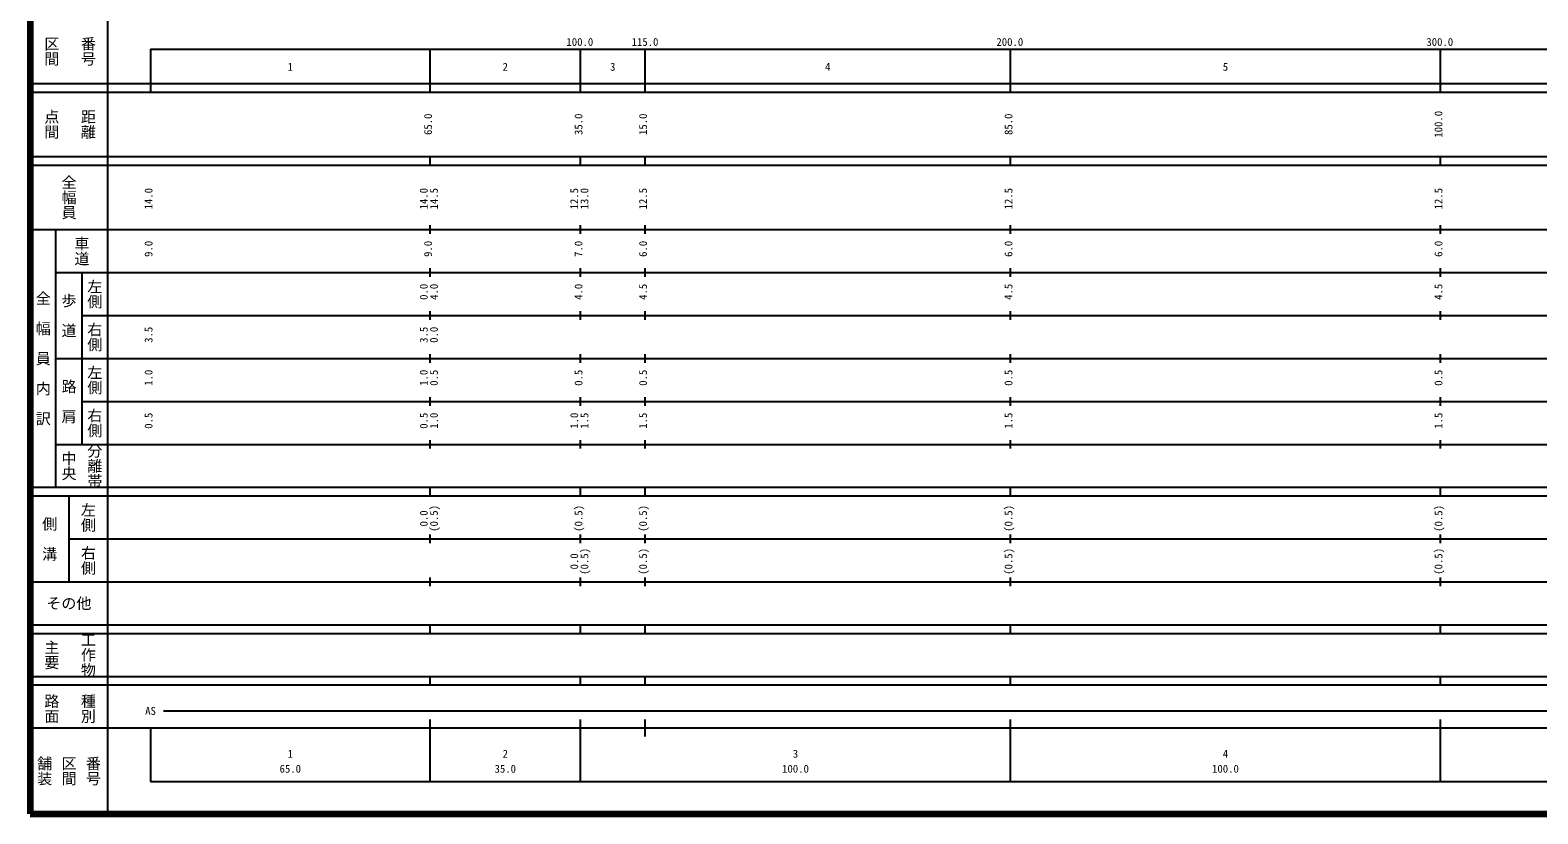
# Model space of a CAD drawing. Units: millimetres on the paper, enlarged 1000 times. Extents: x 40000 to 680000, y 20000 to 380000.
# Drawn here: x 40000 to 390652, y 20000 to 202409 of the extents above; entities that cross this region are included whole.
import ezdxf
from ezdxf.enums import TextEntityAlignment as Align

# ---------------------------------------------------------------- set-up
doc = ezdxf.new("R2010")
doc.units = ezdxf.units.MM
doc.header["$LTSCALE"] = 1000
doc.layers.add('M-TTL', color=2, linetype='Continuous', lineweight=140)
doc.layers.add('M-TTL-BAND', color=7, linetype='Continuous', lineweight=25)
doc.styles.add('@ＭＳ ゴシック', font='')
doc.styles.add('ＭＳ ゴシック', font='')
doc.styles.get('@ＭＳ ゴシック').set_extended_font_data('@MS Gothic')
doc.styles.get('ＭＳ ゴシック').set_extended_font_data('MS Gothic')

msp = doc.modelspace()

# ---------------------------------------------------------------- linework, layer by layer
at = {"layer": 'M-TTL'}
for p, q in [((40000, 380000), (40000, 20000)), ((40000, 20000), (680000, 20000))]:
    msp.add_line(p, q, dxfattribs=at)
at = {"layer": 'M-TTL-BAND'}
for p, q in [((58000, 370000), (58000, 20000)), ((68000, 198000), (579000, 198000)), ((68000, 198000), (68000, 188000)), ((133000, 188000), (133000, 198000)), ((168000, 188000), (168000, 198000)), ((183000, 188000), (183000, 198000)), ((268000, 188000), (268000, 198000)), ((368000, 188000), (368000, 198000)), ((40000, 190000), (579000, 190000)), ((40000, 188000), (579000, 188000)), ((40000, 173000), (579000, 173000)), ((133000, 171000), (133000, 173000)), ((168000, 171000), (168000, 173000)), ((183000, 171000), (183000, 173000)), ((268000, 171000), (268000, 173000)), ((368000, 171000), (368000, 173000)), ((40000, 171000), (579000, 171000)), ((40000, 156000), (579000, 156000)), ((46000, 96000), (46000, 156000)), ((133000, 155000), (133000, 157000)), ((168000, 155000), (168000, 157000)), ((183000, 155000), (183000, 157000)), ((268000, 155000), (268000, 157000)), ((368000, 155000), (368000, 157000)), ((46000, 146000), (579000, 146000)), ((52000, 146000), (52000, 106000)), ((133000, 145000), (133000, 147000)), ((168000, 145000), (168000, 147000)), ((183000, 145000), (183000, 147000)), ((268000, 145000), (268000, 147000)), ((368000, 145000), (368000, 147000)), ((133000, 135000), (133000, 137000)), ((168000, 135000), (168000, 137000)), ((183000, 135000), (183000, 137000)), ((268000, 135000), (268000, 137000)), ((368000, 135000), (368000, 137000)), ((52000, 136000), (579000, 136000)), ((133000, 125000), (133000, 127000)), ((168000, 125000), (168000, 127000)), ((183000, 125000), (183000, 127000)), ((268000, 125000), (268000, 127000)), ((368000, 125000), (368000, 127000)), ((46000, 126000), (579000, 126000)), ((52000, 116000), (579000, 116000)), ((133000, 115000), (133000, 117000)), ((168000, 115000), (168000, 117000)), ((183000, 115000), (183000, 117000)), ((268000, 115000), (268000, 117000)), ((368000, 115000), (368000, 117000)), ((46000, 106000), (579000, 106000)), ((133000, 105000), (133000, 107000)), ((168000, 105000), (168000, 107000)), ((183000, 105000), (183000, 107000)), ((268000, 105000), (268000, 107000)), ((368000, 105000), (368000, 107000)), ((40000, 96000), (579000, 96000)), ((133000, 94000), (133000, 96000)), ((168000, 94000), (168000, 96000)), ((183000, 94000), (183000, 96000)), ((268000, 94000), (268000, 96000)), ((368000, 94000), (368000, 96000)), ((40000, 94000), (579000, 94000)), ((49000, 94000), (49000, 74000)), ((133000, 83000), (133000, 85000)), ((168000, 83000), (168000, 85000)), ((183000, 83000), (183000, 85000)), ((268000, 83000), (268000, 85000)), ((368000, 83000), (368000, 85000)), ((49000, 84000), (579000, 84000)), ((40000, 74000), (579000, 74000)), ((133000, 73000), (133000, 75000)), ((168000, 73000), (168000, 75000)), ((183000, 73000), (183000, 75000)), ((268000, 73000), (268000, 75000)), ((368000, 73000), (368000, 75000)), ((40000, 64000), (579000, 64000)), ((133000, 62000), (133000, 64000)), ((168000, 62000), (168000, 64000)), ((183000, 62000), (183000, 64000)), ((268000, 62000), (268000, 64000)), ((368000, 62000), (368000, 64000)), ((40000, 62000), (579000, 62000)), ((40000, 52000), (579000, 52000)), ((40000, 50000), (579000, 50000)), ((133000, 50000), (133000, 52000)), ((168000, 50000), (168000, 52000)), ((183000, 50000), (183000, 52000)), ((268000, 50000), (268000, 52000)), ((368000, 50000), (368000, 52000)), ((71000, 44000), (565000, 44000)), ((40000, 40000), (579000, 40000)), ((68000, 40000), (68000, 27500)), ((133000, 27500), (133000, 42000)), ((168000, 27500), (168000, 42000)), ((183000, 38000), (183000, 42000)), ((268000, 27500), (268000, 42000)), ((368000, 27500), (368000, 42000)), ((68000, 27500), (579000, 27500))]:
    msp.add_line(p, q, dxfattribs=at)

# ---------------------------------------------------------------- texts
at = {"layer": 'M-TTL-BAND', "style": '@ＭＳ ゴシック'}
for s, p in [('区間', (45000, 197500)), ('番号', (53500, 197500)), ('点間', (45000, 180500)), ('距離', (53500, 180500)), ('全幅員', (49000, 163500)), ('車道', (52000, 151000)), ('左側', (55000, 141000)), ('全\u3000幅\u3000員\u3000内\u3000訳', (43000, 126000)), ('歩\u3000道', (49000, 136000)), ('右側', (55000, 131000)), ('左側', (55000, 121000)), ('路\u3000肩', (49000, 116000)), ('右側', (55000, 111000)), ('分離帯', (55000, 101000)), ('中央', (49000, 101000)), ('左側', (53500, 89000)), ('側\u3000溝', (44500, 84000)), ('右側', (53500, 79000)), ('主要', (45000, 57000)), ('工作物', (53500, 57000)), ('路面', (45000, 44500)), ('種別', (53500, 44500)), ('舗装', (43333, 30000)), ('区間', (49000, 30000)), ('番号', (54667, 30000))]:
    msp.add_text(s, height=2566, rotation=270, dxfattribs=at).set_placement(p, align=Align.MIDDLE_CENTER)
at = {"layer": 'M-TTL-BAND', "style": 'ＭＳ ゴシック'}
for s, p in [('100.0', (167844, 198195)), ('115.0', (183000, 198195)), ('200.0', (267844, 198195)), ('300.0', (367844, 198195)), ('1', (100500, 192405)), ('2', (150500, 192405)), ('3', (175500, 192405)), ('4', (225500, 192405)), ('5', (318000, 192405)), ('AS', (68000, 42500)), ('1', (100500, 32523)), ('2', (150500, 32523)), ('3', (218000, 32523)), ('4', (318000, 32523)), ('65.0', (100500, 29033)), ('35.0', (150500, 29033)), ('100.0', (218000, 29033)), ('100.0', (318000, 29033))]:
    msp.add_text(s, height=1833, dxfattribs=at).set_placement(p, align=Align.BOTTOM_CENTER)
for s, p in [('65.0', (134000, 180500)), ('35.0', (169000, 180500)), ('15.0', (184000, 180500)), ('85.0', (269000, 180500)), ('100.0', (369000, 180500)), ('14.0', (69000, 163174)), ('14.0', (133000, 163174)), ('14.5', (135370, 163174)), ('12.5', (168000, 163174)), ('13.0', (170370, 163174)), ('12.5', (184000, 163174)), ('12.5', (269000, 163174)), ('12.5', (369000, 163174)), ('9.0', (69000, 151500)), ('9.0', (134000, 151500)), ('7.0', (169000, 151500)), ('6.0', (184000, 151500)), ('6.0', (269000, 151500)), ('6.0', (369000, 151500)), ('0.0', (133000, 141500)), ('4.0', (135370, 141500)), ('4.0', (169000, 141500)), ('4.5', (184000, 141500)), ('4.5', (269000, 141500)), ('4.5', (369000, 141500)), ('3.5', (69000, 131500)), ('3.5', (133000, 131500)), ('0.0', (135370, 131500)), ('1.0', (69000, 121500)), ('1.0', (133000, 121500)), ('0.5', (135370, 121500)), ('0.5', (169000, 121500)), ('0.5', (184000, 121500)), ('0.5', (269000, 121500)), ('0.5', (369000, 121500)), ('0.5', (69000, 111500)), ('0.5', (133000, 111500)), ('1.0', (135370, 111500)), ('1.0', (168000, 111500)), ('1.5', (170370, 111500)), ('1.5', (184000, 111500)), ('1.5', (269000, 111500)), ('1.5', (369000, 111500)), ('(0.5)', (135370, 88764)), ('(0.5)', (169000, 88764)), ('(0.5)', (184000, 88764)), ('(0.5)', (269000, 88764)), ('(0.5)', (369000, 88764)), ('0.0', (133000, 88764)), ('(0.5)', (170370, 78764)), ('(0.5)', (184000, 78764)), ('(0.5)', (269000, 78764)), ('(0.5)', (369000, 78764)), ('0.0', (168000, 78764))]:
    msp.add_text(s, height=1833, rotation=90, dxfattribs=at).set_placement(p, align=Align.BOTTOM_CENTER)
msp.add_text('その他', height=2566, dxfattribs=at).set_placement((49000, 69000), align=Align.MIDDLE_CENTER)

doc.saveas('drawing.dxf')
